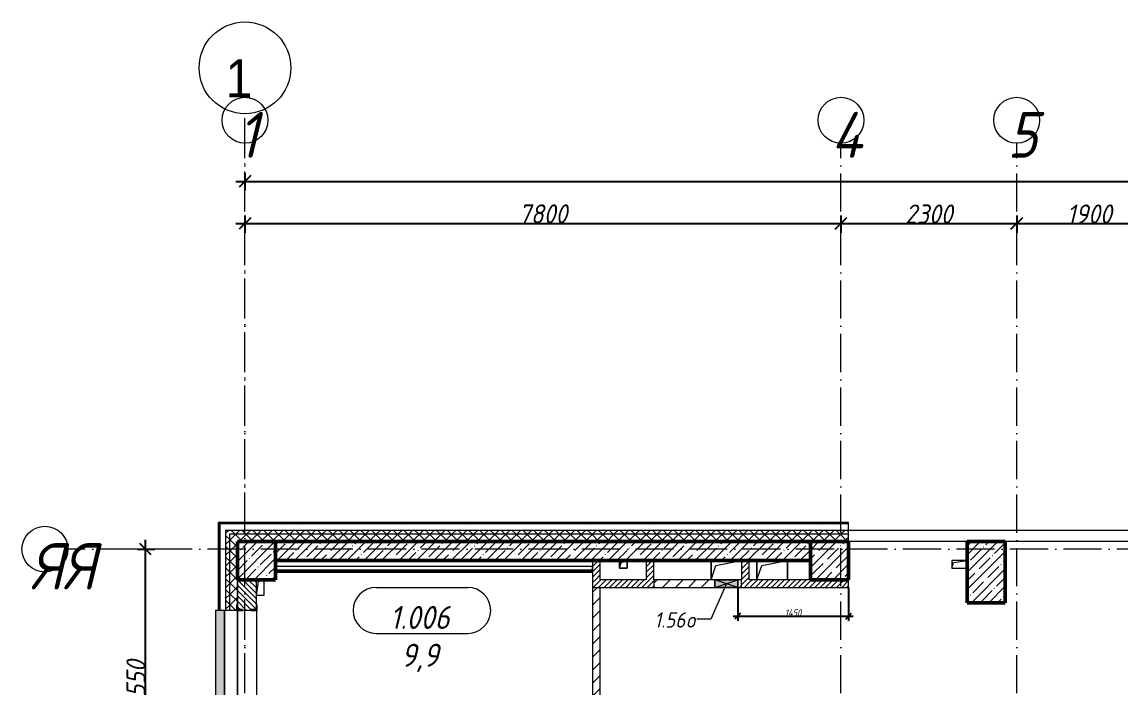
# Model space of a CAD drawing. Header units: millimetres. Extents: x -12989 to 629078, y -109036 to 555275.
# Drawn here: x 507745 to 522116, y 349669 to 358370 of the extents above; entities that cross this region are included whole.
import ezdxf

# ---------------------------------------------------------------- set-up
doc = ezdxf.new("R2010")
doc.units = ezdxf.units.MM
doc.linetypes.add('50_200_ШТРИХ_1Т_ш5_п1_п1_', pattern=[700, 500, -100, 0, -100])
for name, color, linetype, lineweight in [('A-____-____-DIMS', 7, 'Continuous', 9), ('A-DETL-GENF-OTLN', 7, 'Continuous', 9), ('A-FLOR-____-OTLN', 7, 'Continuous', 9), ('A-GENM-____-MCUT', 7, 'Continuous', 25), ('A-GENM-____-OTLN', 7, 'Continuous', 9), ('A-GENM-____-OTLN-1', 7, 'Continuous', 25), ('A-GLAZ-____-IDEN', 7, 'Continuous', 9), ('A-GLAZ-____-OTLN', 7, 'Continuous', 9), ('A-WALL-____-MCUT', 7, 'Continuous', 13), ('A-WALL-____-MCUT-1', 7, 'Continuous', 9), ('A-WALL-____-MCUT-2', 7, 'Continuous', 50), ('A-WALL-____-OTLN', 7, 'Continuous', 9), ('A-WALL-____-PATT-1', 7, 'Continuous', 9), ('A-WALL-FNSH-MCUT-1', 7, 'Continuous', 9), ('S-COLS-____-MCUT', 7, 'Continuous', 50), ('S-COLS-____-OTLN', 7, 'Continuous', 9), ('S-GRID-____-IDEN', 7, 'Continuous', 9), ('S-GRID-____-OTLN-1', 7, '50_200_ШТРИХ_1Т_ш5_п1_п1_', 9), ('Оси-1', 7, 'Continuous', 20), ('Оси-2', 7, '50_200_ШТРИХ_1Т_ш5_п1_п1_', 9)]:
    doc.layers.add(name, color=color, linetype=linetype, lineweight=lineweight)
for name, color, linetype, lineweight, true_color in [('A-AREA-IDEN-1', 7, 'Continuous', 9, 0xaaaaaa), ('A-GLAZ-____-OTLN-1', 7, 'Continuous', 9, 0xc0c0c0), ('Оси-3', 7, '50_200_ШТРИХ_1Т_ш5_п1_п1_', 9, 0xaaaaaa)]:
    doc.layers.add(name, color=color, linetype=linetype, lineweight=lineweight, true_color=true_color)
doc.styles.add('Arial', font='arial.ttf', dxfattribs={"width": 0.9, "height": 500})
doc.styles.add('ISOCPEUR_I', font='isocpeui.ttf', dxfattribs={"width": 0.9, "height": 2.5})
doc.styles.add('ISOCPEUR_I_11', font='isocpeui.ttf', dxfattribs={"width": 0.9, "height": 200})
doc.styles.add('ISOCPEUR_I_7', font='isocpeui.ttf', dxfattribs={"width": 0.9, "height": 90})
doc.styles.add('ISOCPEUR_I_9', font='isocpeui.ttf', dxfattribs={"width": 0.9, "height": 250})
doc.dimstyles.new('ISO-1_8_0_9К_СРЕДНИЙ_Кладочные_2', dxfattribs={"dimscale": 304.8, "dimtxt": 89.638306, "dimasz": 0.246063, "dimexe": 0.19685, "dimexo": 0, "dimgap": 0, "dimtad": 1, "dimdec": 3, "dimrnd": 0.001, "dimdsep": 46, "dimtxsty": 'ISOCPEUR_I_7', "dimblk1": 'OBLIQUE', "dimblk2": 'OBLIQUE', "dimsah": 1, "dimcen": 0.09, "dimdle": 0.19685, "dimazin": 0, "dimtfac": 1, "dimtdec": 4, "dimtix": 1, "dimtmove": 1, "dimatfit": 3, "dimfxl": 1, "dimtvp": 1, "dimtolj": 1, "dimtzin": 0, "dimarcsym": 2})
doc.dimstyles.new('ISO-2_5_0_9К_БОЛЬШОЙ_ОСИ', dxfattribs={"dimscale": 304.8, "dimtxt": 248.995294, "dimasz": 0.492126, "dimexe": 0.393701, "dimexo": 0, "dimgap": 0, "dimtad": 1, "dimdec": 0, "dimzin": 0, "dimdsep": 46, "dimtxsty": 'ISOCPEUR_I_9', "dimblk1": 'OBLIQUE', "dimblk2": 'OBLIQUE', "dimsah": 1, "dimcen": 0.09, "dimdle": 0.393701, "dimazin": 0, "dimtfac": 1, "dimtdec": 4, "dimtix": 1, "dimtmove": 0, "dimatfit": 3, "dimfxl": 1, "dimtvp": 1, "dimtolj": 1, "dimtzin": 0, "dimarcsym": 2})
doc.dimstyles.new('ISO-2_5_0_9К_БОЛЬШОЙ_ОСИ_2', dxfattribs={"dimscale": 304.8, "dimtxt": 248.995294, "dimasz": 0.492126, "dimexe": 0.393701, "dimexo": 0, "dimgap": 0, "dimtad": 1, "dimdec": 0, "dimzin": 0, "dimdsep": 46, "dimtxsty": 'ISOCPEUR_I_9', "dimblk1": 'OBLIQUE', "dimblk2": 'OBLIQUE', "dimsah": 1, "dimcen": 0.09, "dimdle": 0.393701, "dimazin": 0, "dimtfac": 1, "dimtdec": 4, "dimtix": 1, "dimtmove": 2, "dimatfit": 3, "dimfxl": 1, "dimtvp": 1, "dimtolj": 1, "dimtzin": 0, "dimarcsym": 2})
pattern_1 = [(45, (513013.31, 265891.49), (-114.04925, 114.04925), []), (45, (513127.36, 265891.49), (-114.04925, 114.04925), [201.612, -40.322, 3.353, -36.97])]
pattern_2 = [(45, (513013.31, 265891.49), (-84.85281, 84.85281), [])]
pattern_3 = [(45, (513013.31, 265891.49), (-85.53659, 85.53659), []), (45, (513070.34, 265891.49), (-85.53659, 85.53659), [])]
pattern_4 = [(45, (513013.31, 265891.49), (-35.35534, 35.35534), [])]
pattern_5 = [(45, (513013.31, 265891.49), (-70.71068, 70.71068), []), (135, (513013.31, 265891.49), (-70.71068, -70.71068), [])]

# ---------------------------------------------------------------- blocks, each defined once
blk = doc.blocks.new('Ось сетки - Круг_Ø6_00__ISO-2_5_0_9K_-17386508-АИ_План этажа Полы_1')
at = {"layer": 'Оси-1'}
blk.add_circle((0, 0), 3, dxfattribs=at)
blk = doc.blocks.new('BSC_Колонна _Прямоугольная - 500х500-V32-АР1_План отверстий 1 этажа в осях 1-64_Ю-ЯЯ')
at = {"layer": 'S-COLS-____-OTLN'}
h = blk.add_hatch(dxfattribs=at)
h.set_pattern_fill('FP_38', color=256, style=0, pattern_type=2)
h.set_pattern_definition([(45, (2200, -85431.04), (-114.04925, 114.04925), []), (45, (2314.05, -85431.04), (-114.04925, 114.04925), [201.613, -40.323, 3.353, -36.97])])
h.paths.add_polyline_path([(-250, -250), (250, -250), (250, 250), (-250, 250), (-250, 46)], flags=0)
at = {"layer": 'S-COLS-____-MCUT'}
for p, q in [((250, 250), (-250, 250)), ((-250, 250), (-250, -250)), ((250, -250), (250, 250)), ((-250, -250), (250, -250))]:
    blk.add_line(p, q, dxfattribs=at)
blk = doc.blocks.new('BSC_Колонна _Прямоугольная - 500х800-V113-АР1_План отверстий 1 этажа в осях 1-64_Ю-ЯЯ')
at = {"layer": 'S-COLS-____-OTLN'}
h = blk.add_hatch(dxfattribs=at)
h.set_pattern_fill('FP_124', color=256, style=0, pattern_type=2)
h.set_pattern_definition([(45, (-7350, -85281.04), (-114.04925, 114.04925), []), (45, (-7235.95, -85281.04), (-114.04925, 114.04925), [201.613, -40.323, 3.353, -36.97])])
h.paths.add_polyline_path([(-250, -400), (250, -400), (250, 400), (-250, 400)], flags=0)
at = {"layer": 'S-COLS-____-MCUT'}
for p, q in [((250, 400), (-250, 400)), ((-250, 400), (-250, -400)), ((250, -400), (250, 400)), ((-250, -400), (250, -400))]:
    blk.add_line(p, q, dxfattribs=at)
blk = doc.blocks.new('Фахверк_СКБ_Уголок - 250_2700-27497298-АР1_План отверстий 1 этажа в осях 1-64_Ю-ЯЯ')
at = {"layer": 'A-GENM-____-MCUT'}
for p, q in [((200, 181), (125, 181)), ((125, 181), (125, 106)), ((131, 106), (131, 175)), ((131, 175), (200, 175)), ((200, 175), (200, 181)), ((125, 106), (131, 106)), ((131, -6), (125, -6)), ((125, -6), (125, -81)), ((125, -81), (200, -81)), ((131, -75), (131, -6)), ((200, -75), (131, -75)), ((200, -81), (200, -75))]:
    blk.add_line(p, q, dxfattribs=at)
blk = doc.blocks.new('AR_Отверстие прямоугольное _в плите_ - AR_Отверстие прямоугольное _в плите_-30459858-АР1_План отверстий 1 этажа в осях 1-64_Ю-ЯЯ')
at = {"layer": 'A-GENM-____-OTLN'}
for p, q in [((-200, 125), (-200, -125)), ((-200, -125), (-137, 63)), ((-137, 63), (200, 125)), ((200, -125), (200, 125))]:
    blk.add_line(p, q, dxfattribs=at)
blk = doc.blocks.new('AR_Отверстие прямоугольное _в плите_ - AR_Отверстие прямоугольное _в плите_-30459868-АР1_План отверстий 1 этажа в осях 1-64_Ю-ЯЯ')
at = {"layer": 'A-GENM-____-OTLN'}
for p, q in [((-50, 50), (-50, -50)), ((-50, -50), (-25, 25)), ((-25, 25), (50, 50)), ((50, -50), (50, 50)), ((-50, -50), (50, -50))]:
    blk.add_line(p, q, dxfattribs=at)
blk = doc.blocks.new('AR_Отверстие прямоугольное _в плите_ - AR_Отверстие прямоугольное _в плите_-V207-АР1_План отверстий 1 этажа в осях 1-64_Ю-ЯЯ')
at = {"layer": 'A-GENM-____-OTLN'}
for p, q in [((-50, -100), (-25, 75)), ((-25, 75), (50, 100)), ((50, -100), (50, 100)), ((-50, -100), (50, -100))]:
    blk.add_line(p, q, dxfattribs=at)
blk = doc.blocks.new('AR_Отверстие прямоугольное _в плите_ - AR_Отверстие прямоугольное _в плите_-V218-АР1_План отверстий 1 этажа в осях 1-64_Ю-ЯЯ')
at = {"layer": 'A-GENM-____-OTLN'}
for p, q in [((100, 50), (-100, 50)), ((-100, 50), (-100, -50)), ((-100, -50), (-75, 25)), ((-75, 25), (100, 50)), ((-100, -50), (100, -50))]:
    blk.add_line(p, q, dxfattribs=at)
blk = doc.blocks.new('AR_Отверстие прямоугольное _в плите_ - AR_Отверстие прямоугольное _в плите_-V242-АР1_План отверстий 1 этажа в осях 1-64_Ю-ЯЯ')
at = {"layer": 'A-GENM-____-OTLN'}
for p, q in [((-200, 125), (-200, -125)), ((-200, -125), (-137, 63)), ((-137, 63), (200, 125))]:
    blk.add_line(p, q, dxfattribs=at)
blk = doc.blocks.new('Отлив_СКБ - Отлив витража_120_НВФ-31885689-АР1_План отверстий 1 этажа в осях 1-64_Ю-ЯЯ')
at = {"layer": 'A-GLAZ-____-OTLN-1'}
for points in [[(1800, 2), (1800, 120), (0, 120), (0, 2), (750, 2)], [(1800, 0), (1800, 2), (0, 2), (0, 0), (750, 0)]]:
    blk.add_hatch(color=256, dxfattribs=at).paths.add_polyline_path(points, flags=0)
at = {"layer": 'A-GLAZ-____-OTLN'}
for p, q in [((0, 83), (0, 120)), ((1800, 120), (0, 120)), ((0, 2), (1800, 2)), ((1800, 120), (1800, 83)), ((1800, 0), (0, 0))]:
    blk.add_line(p, q, dxfattribs=at)
blk = doc.blocks.new('AR_Отверстие прямоугольное _в стене__БезПР - AR_Отверстие прямоугольное _в стене__БезПР-36789733-АР1_План отверстий 1 этажа в осях 1-64_Ю-ЯЯ')
at = {"layer": 'A-GLAZ-____-OTLN'}
blk.add_hatch(color=256, dxfattribs=at).paths.add_polyline_path([(150, 50), (-150, 50), (-150, -50), (150, -50)], flags=0)
at = {"layer": 'A-DETL-GENF-OTLN'}
for p, q in [((-150, -50), (-150, 50)), ((-150, 50), (150, 50)), ((150, 50), (-150, -50)), ((-150, 50), (150, -50)), ((150, 50), (-150, 50)), ((-150, 50), (-150, -50)), ((150, 50), (150, -50)), ((150, -50), (150, 50)), ((150, -50), (-150, -50)), ((-150, -50), (150, -50))]:
    blk.add_line(p, q, dxfattribs=at)
blk = doc.blocks.new('Ось сетки - Круг_Ø6_00__ISO-2_5_0_9K_-25732049-АР1_План отверстий 1 этажа в осях 1-64_Ю-ЯЯ')
at = {"layer": 'S-GRID-____-IDEN'}
blk.add_circle((0, 0), 3, dxfattribs=at)
blk = doc.blocks.new('_Oblique')
at = {"color": 0, "linetype": 'ByBlock', "lineweight": -2}
blk.add_line((-0.5, -0.5), (0.5, 0.5), dxfattribs=at)
blk = doc.blocks.new('*D5498')
at = {"layer": 'A-____-____-DIMS', "color": 0, "lineweight": -2, "transparency": 16777216}
for p, q in [((509362, 347803), (509362, 351593)), ((509256, 351473), (509482, 351473)), ((509256, 347923), (509482, 347923))]:
    blk.add_line(p, q, dxfattribs=at)
at = {"layer": 'Defpoints', "color": 0, "transparency": 16777216}
for p in [(509256, 351473), (509362, 351473), (509256, 347923)]:
    blk.add_point(p, dxfattribs=at)
at = {"layer": 'A-____-____-DIMS', "color": 0, "lineweight": -2, "transparency": 16777216, "xscale": 150, "yscale": 150, "zscale": 150}
for p, rotation in [((509362, 351473), 90), ((509362, 347923), 270)]:
    blk.add_blockref('_Oblique', p, dxfattribs=dict(at, rotation=rotation))
at = {"layer": 'A-____-____-DIMS', "color": 0, "transparency": 16777216, "insert": (509237, 349698), "char_height": 250, "width": 758.48, "attachment_point": 5, "rotation": 90, "style": 'ISOCPEUR_I_9'}
blk.add_mtext('\\A1;3550', dxfattribs=at)
blk = doc.blocks.new('*D5499')
at = {"layer": 'A-____-____-DIMS', "color": 0, "lineweight": -2, "transparency": 16777216}
for p, q in [((510663, 355838), (510663, 355612)), ((518463, 355838), (518463, 355612)), ((510543, 355732), (518583, 355732))]:
    blk.add_line(p, q, dxfattribs=at)
at = {"layer": 'Defpoints', "color": 0, "transparency": 16777216}
for p in [(510663, 355838), (518463, 355838), (518463, 355732)]:
    blk.add_point(p, dxfattribs=at)
at = {"layer": 'A-____-____-DIMS', "color": 0, "lineweight": -2, "transparency": 16777216, "xscale": 150, "yscale": 150, "zscale": 150, "rotation": 180}
blk.add_blockref('_Oblique', (510663, 355732), dxfattribs=at)
at = {"layer": 'A-____-____-DIMS', "color": 0, "lineweight": -2, "transparency": 16777216, "xscale": 150, "yscale": 150, "zscale": 150}
blk.add_blockref('_Oblique', (518463, 355732), dxfattribs=at)
at = {"layer": 'A-____-____-DIMS', "color": 0, "transparency": 16777216, "insert": (514563, 355859), "char_height": 250, "width": 758.48, "attachment_point": 5, "style": 'ISOCPEUR_I_9'}
blk.add_mtext('\\A1;7800', dxfattribs=at)
blk = doc.blocks.new('*D5500')
at = {"layer": 'A-____-____-DIMS', "color": 0, "lineweight": -2, "transparency": 16777216}
for p, q in [((518463, 355838), (518463, 355612)), ((520763, 355838), (520763, 355612)), ((518343, 355732), (520883, 355732))]:
    blk.add_line(p, q, dxfattribs=at)
at = {"layer": 'Defpoints', "color": 0, "transparency": 16777216}
for p in [(518463, 355838), (520763, 355838), (520763, 355732)]:
    blk.add_point(p, dxfattribs=at)
at = {"layer": 'A-____-____-DIMS', "color": 0, "lineweight": -2, "transparency": 16777216, "xscale": 150, "yscale": 150, "zscale": 150, "rotation": 180}
blk.add_blockref('_Oblique', (518463, 355732), dxfattribs=at)
at = {"layer": 'A-____-____-DIMS', "color": 0, "lineweight": -2, "transparency": 16777216, "xscale": 150, "yscale": 150, "zscale": 150}
blk.add_blockref('_Oblique', (520763, 355732), dxfattribs=at)
at = {"layer": 'A-____-____-DIMS', "color": 0, "transparency": 16777216, "insert": (519613, 355857), "char_height": 250, "width": 758.48, "attachment_point": 5, "style": 'ISOCPEUR_I_9'}
blk.add_mtext('\\A1;2300', dxfattribs=at)
blk = doc.blocks.new('*D5501')
at = {"layer": 'A-____-____-DIMS', "color": 0, "lineweight": -2, "transparency": 16777216}
for p, q in [((520763, 355838), (520763, 355612)), ((522663, 355838), (522663, 355612)), ((520643, 355732), (522783, 355732))]:
    blk.add_line(p, q, dxfattribs=at)
at = {"layer": 'Defpoints', "color": 0, "transparency": 16777216}
for p in [(520763, 355838), (522663, 355838), (522663, 355732)]:
    blk.add_point(p, dxfattribs=at)
at = {"layer": 'A-____-____-DIMS', "color": 0, "lineweight": -2, "transparency": 16777216, "xscale": 150, "yscale": 150, "zscale": 150, "rotation": 180}
blk.add_blockref('_Oblique', (520763, 355732), dxfattribs=at)
at = {"layer": 'A-____-____-DIMS', "color": 0, "lineweight": -2, "transparency": 16777216, "xscale": 150, "yscale": 150, "zscale": 150}
blk.add_blockref('_Oblique', (522663, 355732), dxfattribs=at)
at = {"layer": 'A-____-____-DIMS', "color": 0, "transparency": 16777216, "insert": (521713, 355857), "char_height": 250, "width": 701.02, "attachment_point": 5, "style": 'ISOCPEUR_I_9'}
blk.add_mtext('\\A1;1900', dxfattribs=at)
blk = doc.blocks.new('*D5538')
at = {"layer": 'A-____-____-DIMS', "color": 0, "lineweight": -2, "transparency": 16777216}
for p, q in [((510543, 356284), (561897, 356284)), ((510663, 356390), (510663, 356164)), ((614283, 356284), (562776, 356284)), ((614163, 356390), (614163, 356164))]:
    blk.add_line(p, q, dxfattribs=at)
at = {"layer": 'Defpoints', "color": 0, "transparency": 16777216}
for p in [(510663, 356390), (614163, 356390), (614163, 356284)]:
    blk.add_point(p, dxfattribs=at)
at = {"layer": 'A-____-____-DIMS', "color": 0, "lineweight": -2, "transparency": 16777216, "xscale": 150, "yscale": 150, "zscale": 150, "rotation": 180}
blk.add_blockref('_Oblique', (510663, 356284), dxfattribs=at)
at = {"layer": 'A-____-____-DIMS', "color": 0, "lineweight": -2, "transparency": 16777216, "xscale": 150, "yscale": 150, "zscale": 150}
blk.add_blockref('_Oblique', (614163, 356284), dxfattribs=at)
at = {"layer": 'A-____-____-DIMS', "color": 0, "transparency": 16777216, "insert": (561796, 356611), "char_height": 250, "width": 1080.26, "attachment_point": 1, "line_spacing_factor": 1.149209, "style": 'ISOCPEUR_I_9'}
blk.add_mtext('\\A1;103500', dxfattribs=at)
blk = doc.blocks.new('*D5638')
at = {"layer": 'A-____-____-DIMS', "color": 0, "lineweight": -2, "transparency": 16777216}
for p, q in [((517113, 350973), (517113, 350536)), ((518563, 350973), (518563, 350536)), ((517053, 350596), (518623, 350596))]:
    blk.add_line(p, q, dxfattribs=at)
at = {"layer": 'Defpoints', "color": 0, "transparency": 16777216}
for p in [(517113, 350973), (518563, 350973), (518563, 350596)]:
    blk.add_point(p, dxfattribs=at)
at = {"layer": 'A-____-____-DIMS', "color": 0, "lineweight": -2, "transparency": 16777216, "xscale": 75, "yscale": 75, "zscale": 75, "rotation": 180}
blk.add_blockref('_Oblique', (517113, 350596), dxfattribs=at)
at = {"layer": 'A-____-____-DIMS', "color": 0, "lineweight": -2, "transparency": 16777216, "xscale": 75, "yscale": 75, "zscale": 75}
blk.add_blockref('_Oblique', (518563, 350596), dxfattribs=at)
at = {"layer": 'A-____-____-DIMS', "color": 0, "transparency": 16777216, "insert": (517838, 350641), "char_height": 90, "width": 521.28, "attachment_point": 5, "style": 'ISOCPEUR_I_7'}
blk.add_mtext('\\A1;1450', dxfattribs=at)
blk = doc.blocks.new('AAR_СКБ_Марка_помещения_1_5 ммп - Номер _ Площадь-27962135-АИ_План этажа_Стены_1')
at = {"layer": 'A-AREA-IDEN-1'}
for p, q in [((-2.987, 3), (3.013, 3)), ((-2.987, 0), (3.013, 0))]:
    blk.add_line(p, q, dxfattribs=at)
for centre, start, end in [((-2.987, 1.5), 90, 270), ((3.013, 1.5), 270, 90)]:
    blk.add_arc(centre, 1.5, start, end, dxfattribs=at)

msp = doc.modelspace()

# ---------------------------------------------------------------- hatches: boundary and pattern name
at = {"layer": 'A-WALL-____-PATT-1'}
h = msp.add_hatch(dxfattribs=at)
h.set_pattern_fill('FP_3', color=256, style=0, pattern_type=2)
h.set_pattern_definition(pattern_3)
h.paths.add_polyline_path([(510313.3109, 338672.5335), (510333.3109, 338672.5335), (510333.3109, 339872.5335), (510313.3109, 339872.5335), (510313.3109, 339260.2006)], flags=0)
h.paths.add_polyline_path([(510333.3109, 341672.5335), (510333.3109, 342872.5335), (510313.3109, 342872.5335), (510313.3109, 341672.5335)], flags=0)
h.paths.add_polyline_path([(510333.3109, 344672.5335), (510333.3109, 345872.5335), (510313.3109, 345872.5335), (510313.3109, 344672.5335)], flags=0)
h.paths.add_polyline_path([(510313.3109, 347672.5335), (510333.3109, 347672.5335), (510333.3109, 348872.5335), (510313.3109, 348872.5335)], flags=0)
h.paths.add_polyline_path([(510313.3109, 350672.5335), (510333.3109, 350672.5335), (510333.3109, 351822.5335), (510313.3109, 351822.5335)], flags=0)
h = msp.add_hatch(dxfattribs=at)
h.set_pattern_fill('FP_3', color=256, style=0, pattern_type=2)
h.set_pattern_definition(pattern_3)
h.paths.add_polyline_path([(535793.3109, 351802.5335), (536882.3109, 351802.5335), (536882.3109, 351822.5335), (535793.3109, 351822.5335)], flags=0)
h.paths.add_polyline_path([(534393.3109, 351802.5335), (534393.3109, 351822.5335), (533143.3109, 351822.5335), (533143.3109, 351802.5335), (534207.9102, 351802.5335)], flags=0)
h.paths.add_polyline_path([(531843.3109, 351802.5335), (531843.3109, 351822.5335), (522413.3109, 351822.5335), (522413.3109, 351802.5335), (530672.9088, 351802.5335)], flags=0)
h.paths.add_polyline_path([(518563.3109, 351802.5335), (518563.3109, 351822.5335), (510333.3109, 351822.5335), (510333.3109, 351802.5335), (518300.4042, 351802.5335)], flags=0)
h = msp.add_hatch(dxfattribs=at)
h.set_pattern_fill('FP_1', color=256, style=0, pattern_type=2)
h.set_pattern_definition(pattern_5)
h.paths.add_polyline_path([(510463.3109, 338922.5335), (510463.3109, 339872.5335), (510413.3109, 339872.5335), (510413.3109, 338922.5335)], flags=0)
h.paths.add_polyline_path([(510463.3109, 341672.5335), (510463.3109, 342872.5335), (510413.3109, 342872.5335), (510413.3109, 341672.5335)], flags=0)
h.paths.add_polyline_path([(510413.3109, 344672.5335), (510463.3109, 344672.5335), (510463.3109, 345872.5335), (510413.3109, 345872.5335), (510413.3109, 345718.141)], flags=0)
h.paths.add_polyline_path([(510463.3109, 347672.5335), (510463.3109, 348872.5335), (510413.3109, 348872.5335), (510413.3109, 347672.5335)], flags=0)
h.paths.add_polyline_path([(510413.3109, 350672.5335), (510463.3109, 350672.5335), (510463.3109, 351722.5335), (510413.3109, 351722.5335), (510413.3109, 351368.8389)], flags=0)
h = msp.add_hatch(dxfattribs=at)
h.set_pattern_fill('FP_1', color=256, style=0, pattern_type=2)
h.set_pattern_definition(pattern_5)
h.paths.add_polyline_path([(542813.3109, 351672.5335), (542813.3109, 351722.5335), (541663.3109, 351722.5335), (541663.3109, 351672.5335)], flags=0)
h.paths.add_polyline_path([(545416.3109, 351672.5335), (545416.3109, 351722.5335), (544613.3109, 351722.5335), (544613.3109, 351672.5335), (544812.9142, 351672.5335)], flags=0)
h.paths.add_polyline_path([(539863.3109, 351672.5335), (539863.3109, 351722.5335), (538793.3109, 351722.5335), (538793.3109, 351672.5335)], flags=0)
h.paths.add_polyline_path([(531843.3109, 351672.5335), (531843.3109, 351722.5335), (522413.3109, 351722.5335), (522413.3109, 351672.5335), (530672.9088, 351672.5335)], flags=0)
h.paths.add_polyline_path([(535975.4108, 351672.5335), (536993.3109, 351672.5335), (536993.3109, 351722.5335), (535793.3109, 351722.5335), (535793.3109, 351672.5335)], flags=0)
h.paths.add_polyline_path([(534393.3109, 351672.5335), (534393.3109, 351722.5335), (533143.3109, 351722.5335), (533143.3109, 351672.5335), (534207.9102, 351672.5335)], flags=0)
h.paths.add_polyline_path([(518563.3109, 351672.5335), (518563.3109, 351722.5335), (510463.3109, 351722.5335), (510463.3109, 351672.5335), (518300.4042, 351672.5335)], flags=0)
h = msp.add_hatch(dxfattribs=at)
h.set_pattern_fill('FP_1', color=256, style=0, pattern_type=2)
h.set_pattern_definition(pattern_5)
h.paths.add_polyline_path([(510563.3109, 338922.5335), (510563.3109, 339797.5335), (510557.3109, 339797.5335), (510557.3109, 339872.5335), (510463.3109, 339872.5335), (510463.3109, 338922.5335)], flags=0)
h.paths.add_polyline_path([(510557.3109, 341672.5335), (510557.3109, 341747.5335), (510563.3109, 341747.5335), (510563.3109, 342797.5335), (510557.3109, 342797.5335), (510557.3109, 342872.5335), (510463.3109, 342872.5335), (510463.3109, 341672.5335)], flags=0)
h.paths.add_polyline_path([(510463.3109, 344672.5335), (510557.3109, 344672.5335), (510557.3109, 344747.5335), (510563.3109, 344747.5335), (510563.3109, 345797.5335), (510557.3109, 345797.5335), (510557.3109, 345872.5335), (510463.3109, 345872.5335), (510463.3109, 344678.5335)], flags=0)
h.paths.add_polyline_path([(510563.3109, 347672.5335), (510563.3109, 348797.5335), (510557.3109, 348797.5335), (510557.3109, 348872.5335), (510463.3109, 348872.5335), (510463.3109, 347672.5335)], flags=0)
h.paths.add_polyline_path([(510557.3109, 350672.5335), (510557.3109, 350747.5335), (510563.3109, 350747.5335), (510563.3109, 351672.5335), (510463.3109, 351672.5335), (510463.3109, 350672.5335)], flags=0)
h = msp.add_hatch(dxfattribs=at)
h.set_pattern_fill('FP_1', color=256, style=0, pattern_type=2)
h.set_pattern_definition(pattern_5)
h.paths.add_polyline_path([(545413.3109, 351572.5335), (545416.3109, 351572.5335), (545416.3109, 351672.5335), (544613.3109, 351672.5335), (544613.3109, 351578.5335), (544688.3109, 351578.5335), (544688.3109, 351572.5335), (544812.9142, 351572.5335)], flags=0)
h.paths.add_polyline_path([(542263.3109, 351572.5335), (542738.3109, 351572.5335), (542738.3109, 351578.5335), (542813.3109, 351578.5335), (542813.3109, 351672.5335), (541663.3109, 351672.5335), (541663.3109, 351572.5335)], flags=0)
h.paths.add_polyline_path([(539788.3109, 351572.5335), (539788.3109, 351578.5335), (539863.3109, 351578.5335), (539863.3109, 351672.5335), (538793.3109, 351672.5335), (538793.3109, 351578.5335), (538868.3109, 351578.5335), (538868.3109, 351572.5335)], flags=0)
h.paths.add_polyline_path([(535868.3109, 351572.5335), (536918.3109, 351572.5335), (536918.3109, 351578.5335), (536993.3109, 351578.5335), (536993.3109, 351672.5335), (535793.3109, 351672.5335), (535793.3109, 351578.5335), (535868.3109, 351578.5335)], flags=0)
h.paths.add_polyline_path([(533218.3109, 351572.5335), (534393.3109, 351572.5335), (534393.3109, 351672.5335), (533143.3109, 351672.5335), (533143.3109, 351578.5335), (533218.3109, 351578.5335)], flags=0)
h.paths.add_polyline_path([(531768.3109, 351572.5335), (531768.3109, 351578.5335), (531843.3109, 351578.5335), (531843.3109, 351672.5335), (522413.3109, 351672.5335), (522413.3109, 351572.5335), (531213.3109, 351572.5335)], flags=0)
h.paths.add_polyline_path([(518563.3109, 351572.5335), (518563.3109, 351672.5335), (510563.3109, 351672.5335), (510563.3109, 351572.5335), (518300.4042, 351572.5335)], flags=0)
h = msp.add_hatch(dxfattribs=at)
h.set_pattern_fill('FP_13', color=256, style=0, pattern_type=2)
h.set_pattern_definition(pattern_1)
h.paths.add_polyline_path([(518063.3109, 351322.5335), (518063.3109, 351572.5335), (511063.3109, 351572.5335), (511063.3109, 351322.5335), (516532.9035, 351322.5335)], flags=0)
h = msp.add_hatch(dxfattribs=at)
h.set_pattern_fill('FP_5', color=256, style=0, pattern_type=2)
h.set_pattern_definition(pattern_4)
h.paths.add_polyline_path([(515313.3109, 351072.5335), (515313.3109, 351322.5335), (515213.3109, 351322.5335), (515213.3109, 351072.5335)], flags=0)
h = msp.add_hatch(dxfattribs=at)
h.set_pattern_fill('FP_5', color=256, style=0, pattern_type=2)
h.set_pattern_definition(pattern_4)
h.paths.add_polyline_path([(516013.3109, 350972.5335), (516013.3109, 351322.5335), (515913.3109, 351322.5335), (515913.3109, 350972.5335)], flags=0)
h = msp.add_hatch(dxfattribs=at)
h.set_pattern_fill('FP_5', color=256, style=0, pattern_type=2)
h.set_pattern_definition(pattern_4)
h.paths.add_polyline_path([(517263.3109, 350972.5335), (517263.3109, 351322.5335), (517163.3109, 351322.5335), (517163.3109, 350972.5335)], flags=0)
h = msp.add_hatch(dxfattribs=at)
h.set_pattern_fill('FP_6', color=256, style=0, pattern_type=2)
h.set_pattern_definition([(135, (513013.31, 265891.49), (-35.35534, -35.35534), [])])
h.paths.add_polyline_path([(510813.1869, 348172.5335), (510813.3109, 348172.5335), (510813.3109, 348866.5335), (510744.3109, 348866.5335), (510744.3109, 348872.5335), (510632.3109, 348872.5335), (510632.3109, 348866.5335), (510563.3109, 348866.5335), (510563.3109, 348172.5335)], flags=0)
h.paths.add_polyline_path([(510744.3109, 350672.5335), (510744.3109, 350678.5335), (510813.3109, 350678.5335), (510813.3109, 351072.5335), (510563.3109, 351072.5335), (510563.3109, 350678.5335), (510632.3109, 350678.5335), (510632.3109, 350672.5335)], flags=0)
h = msp.add_hatch(dxfattribs=at)
h.set_pattern_fill('FP_5', color=256, style=0, pattern_type=2)
h.set_pattern_definition(pattern_4)
h.paths.add_polyline_path([(515913.3109, 350972.5335), (515913.3109, 351072.5335), (515213.3109, 351072.5335), (515213.3109, 350972.5335)], flags=0)
h = msp.add_hatch(dxfattribs=at)
h.set_pattern_fill('FP_4', color=256, style=0, pattern_type=2)
h.set_pattern_definition(pattern_2)
h.paths.add_polyline_path([(515213.3109, 346022.5335), (515313.3109, 346022.5335), (515313.3109, 346226.5335), (515305.7109, 346226.5335), (515305.7109, 346268.0335), (515220.9109, 346268.0335), (515220.9109, 346226.5335), (515213.3109, 346226.5335)], flags=0)
h.paths.add_polyline_path([(515220.9109, 347427.0335), (515305.7109, 347427.0335), (515305.7109, 347468.5335), (515313.3109, 347468.5335), (515313.3109, 347976.5335), (515305.7109, 347976.5335), (515305.7109, 348018.0335), (515220.9109, 348018.0335), (515220.9109, 347976.5335), (515213.3109, 347976.5335), (515213.3109, 347468.5335), (515220.9109, 347468.5335)], flags=0)
h.paths.add_polyline_path([(515216.3109, 349175.5335), (515310.3109, 349175.5335), (515310.5331, 349222.5335), (515313.3109, 349222.5335), (515313.3109, 350972.5335), (515213.3109, 350972.5335), (515213.3109, 349222.5335), (515216.3109, 349222.5335)], flags=0)
h = msp.add_hatch(dxfattribs=at)
h.set_pattern_fill('FP_4', color=256, style=0, pattern_type=2)
h.set_pattern_definition(pattern_2)
h.paths.add_polyline_path([(516532.9035, 350972.5335), (516813.3109, 350972.5335), (516813.3109, 351072.5335), (516013.3109, 351072.5335), (516013.3109, 350972.5335)], flags=0)
h.paths.add_polyline_path([(517163.3109, 350972.5335), (517163.3109, 351072.5335), (517113.3109, 351072.5335), (517113.3109, 350972.5335)], flags=0)
h = msp.add_hatch(dxfattribs=at)
h.set_pattern_fill('FP_5', color=256, style=0, pattern_type=2)
h.set_pattern_definition(pattern_4)
h.paths.add_polyline_path([(518563.3109, 350972.5335), (518563.3109, 351072.5335), (517263.3109, 351072.5335), (517263.3109, 350972.5335), (518300.4042, 350972.5335)], flags=0)
at = {"layer": 'S-COLS-____-OTLN'}
h = msp.add_hatch(dxfattribs=at)
h.set_pattern_fill('FP_13', color=256, style=0, pattern_type=2)
h.set_pattern_definition(pattern_1)
h.paths.add_polyline_path([(518563.3109, 351072.5335), (518563.3109, 351572.5335), (518063.3109, 351572.5335), (518063.3109, 351072.5335), (518300.4042, 351072.5335)], flags=0)

# ---------------------------------------------------------------- linework, layer by layer
at = {"layer": 'A-FLOR-____-OTLN'}
for p, q in [((515563.3109, 351222.5335), (515563.3109, 351322.5335)), ((515663.3109, 351322.5335), (515663.3109, 351222.5335)), ((516763.3109, 351072.5335), (516763.3109, 351322.5335)), ((517363.3109, 351072.5335), (517363.3109, 351322.5335)), ((517763.3109, 351322.5335), (517763.3109, 351072.5335)), ((515663.3109, 351222.5335), (515563.3109, 351222.5335))]:
    msp.add_line(p, q, dxfattribs=at)
at = {"layer": 'A-GLAZ-____-IDEN'}
for p, q in [((516963.3109, 351022.5335), (516761.0032, 350558.5399)), ((516761.0032, 350558.5399), (516579.143, 350558.5399))]:
    msp.add_line(p, q, dxfattribs=at)
at = {"layer": 'A-WALL-____-MCUT'}
for p, q in [((510333.3109, 351802.5335), (510333.3109, 350672.5335)), ((510333.3109, 350672.5335), (510333.3109, 351802.5335)), ((518563.3109, 351802.5335), (510333.3109, 351802.5335)), ((518563.3109, 351572.5335), (518563.3109, 351802.5335)), ((518063.3109, 351572.5335), (518563.3109, 351572.5335)), ((515213.3109, 351247.5335), (511063.3109, 351247.5335)), ((515213.3109, 351197.5335), (515213.3109, 351247.5335)), ((515213.3109, 351197.5335), (511063.3109, 351197.5335)), ((510813.3109, 350747.5335), (510813.3109, 351072.5335)), ((510333.3109, 350672.5335), (510557.3109, 350672.5335)), ((510632.3109, 350672.5335), (510744.3109, 350672.5335))]:
    msp.add_line(p, q, dxfattribs=at)
at = {"layer": 'A-WALL-____-MCUT-1'}
for p, q in [((510413.3109, 350672.5335), (510413.3109, 351722.5335)), ((510413.3109, 351722.5335), (518563.3109, 351722.5335)), ((510463.3109, 350672.5335), (510463.3109, 351672.5335)), ((510463.3109, 351672.5335), (518563.3109, 351672.5335)), ((515213.3109, 351185.0335), (511063.3109, 351185.0335)), ((510563.3109, 351072.5335), (510563.3109, 350747.5335)), ((510563.3109, 350747.5335), (510563.3109, 351072.5335)), ((516013.3109, 351072.5335), (516013.3109, 350972.5335)), ((517163.3109, 350972.5335), (517163.3109, 351072.5335))]:
    msp.add_line(p, q, dxfattribs=at)
at = {"layer": 'A-WALL-____-MCUT-2'}
for p, q in [((518063.3109, 351572.5335), (511063.3109, 351572.5335)), ((518063.3109, 351322.5335), (518063.3109, 351572.5335)), ((511063.3109, 351322.5335), (518063.3109, 351322.5335))]:
    msp.add_line(p, q, dxfattribs=at)
at = {"layer": 'A-WALL-____-OTLN'}
for p, q in [((518563.3109, 351722.5335), (522413.3109, 351722.5335)), ((520113.3109, 351572.5335), (518563.3109, 351572.5335)), ((522413.3109, 351572.5335), (520613.3109, 351572.5335)), ((510563.3109, 348872.5335), (510563.3109, 350672.5335)), ((510563.3109, 350672.5335), (510563.3109, 348872.5335)), ((510813.3109, 350672.5335), (510813.3109, 348872.5335))]:
    msp.add_line(p, q, dxfattribs=at)
at = {"layer": 'A-WALL-FNSH-MCUT-1'}
for p, q in [((518563.3109, 351822.5335), (510313.3109, 351822.5335)), ((510313.3109, 351822.5335), (510313.3109, 350672.5335)), ((518563.3109, 351802.5335), (518563.3109, 351822.5335)), ((515213.3109, 351322.5335), (515213.3109, 349222.5335)), ((515313.3109, 351322.5335), (515213.3109, 351322.5335)), ((515313.3109, 351072.5335), (515313.3109, 351322.5335)), ((516013.3109, 351322.5335), (515913.3109, 351322.5335)), ((515913.3109, 351322.5335), (515913.3109, 351072.5335)), ((516013.3109, 351072.5335), (516013.3109, 351322.5335)), ((517163.3109, 351322.5335), (517163.3109, 351072.5335)), ((517263.3109, 351072.5335), (517263.3109, 351322.5335)), ((511063.3109, 351172.5335), (515213.3109, 351172.5335)), ((515213.3109, 350972.5335), (516813.3109, 350972.5335)), ((515913.3109, 351072.5335), (515313.3109, 351072.5335)), ((515313.3109, 349222.5335), (515313.3109, 350972.5335)), ((516813.3109, 351072.5335), (516013.3109, 351072.5335)), ((517163.3109, 351072.5335), (517113.3109, 351072.5335)), ((517113.3109, 350972.5335), (518563.3109, 350972.5335)), ((518563.3109, 351072.5335), (517263.3109, 351072.5335)), ((518563.3109, 350972.5335), (518563.3109, 351072.5335)), ((510313.3109, 350672.5335), (510333.3109, 350672.5335))]:
    msp.add_line(p, q, dxfattribs=at)
at = {"layer": 'S-COLS-____-MCUT'}
for p, q in [((518563.3109, 351572.5335), (518063.3109, 351572.5335)), ((518063.3109, 351572.5335), (518063.3109, 351072.5335)), ((518563.3109, 351072.5335), (518563.3109, 351572.5335)), ((518063.3109, 351072.5335), (518563.3109, 351072.5335))]:
    msp.add_line(p, q, dxfattribs=at)
at = {"layer": 'S-GRID-____-OTLN-1'}
for p, q in [((510663.3109, 318783.0794), (510663.3109, 356784.3429)), ((518463.3109, 318783.0794), (518463.3109, 356784.3429)), ((520763.3109, 318783.0794), (520763.3109, 356784.3429)), ((617087.7175, 351472.5335), (508344.5407, 351472.5335))]:
    msp.add_line(p, q, dxfattribs=at)
at = {"layer": 'Оси-3'}
msp.add_line((510663.3109, 259999.1118), (510663.3109, 357169.785), dxfattribs=at)

# ---------------------------------------------------------------- block references
at = {"layer": 'A-AREA-IDEN-1', "xscale": 199.9999999999999, "yscale": 199.9999999999999, "zscale": 199.9999999999999}
msp.add_blockref('AAR_СКБ_Марка_помещения_1_5 ммп - Номер _ Площадь-27962135-АИ_План этажа_Стены_1', (512976.2948, 350370.7305), dxfattribs=at)
at = {"layer": 'A-GENM-____-OTLN'}
for name, p in [('AR_Отверстие прямоугольное _в плите_ - AR_Отверстие прямоугольное _в плите_-30459868-АР1_План отверстий 1 этажа в осях 1-64_Ю-ЯЯ', (515613.3109, 351272.5335)), ('AR_Отверстие прямоугольное _в плите_ - AR_Отверстие прямоугольное _в плите_-V242-АР1_План отверстий 1 этажа в осях 1-64_Ю-ЯЯ', (516963.3109, 351197.5335)), ('AR_Отверстие прямоугольное _в плите_ - AR_Отверстие прямоугольное _в плите_-30459858-АР1_План отверстий 1 этажа в осях 1-64_Ю-ЯЯ', (517563.3109, 351197.5335)), ('AR_Отверстие прямоугольное _в плите_ - AR_Отверстие прямоугольное _в плите_-V218-АР1_План отверстий 1 этажа в осях 1-64_Ю-ЯЯ', (520013.3109, 351272.5335)), ('AR_Отверстие прямоугольное _в плите_ - AR_Отверстие прямоугольное _в плите_-V207-АР1_План отверстий 1 этажа в осях 1-64_Ю-ЯЯ', (510863.3109, 350972.5335))]:
    msp.add_blockref(name, p, dxfattribs=at)
at = {"layer": 'A-GENM-____-OTLN-1', "rotation": 89.99999999999991}
msp.add_blockref('Фахверк_СКБ_Уголок - 250_2700-27497298-АР1_План отверстий 1 этажа в осях 1-64_Ю-ЯЯ', (510738.3109, 350547.5335), dxfattribs=at)
at = {"layer": 'A-GLAZ-____-OTLN'}
for name, p, rotation in [('AR_Отверстие прямоугольное _в стене__БезПР - AR_Отверстие прямоугольное _в стене__БезПР-36789733-АР1_План отверстий 1 этажа в осях 1-64_Ю-ЯЯ', (516963.3109, 351022.5335), 180), ('Отлив_СКБ - Отлив витража_120_НВФ-31885689-АР1_План отверстий 1 этажа в осях 1-64_Ю-ЯЯ', (510396.3109, 348872.5335), 90)]:
    msp.add_blockref(name, p, dxfattribs=dict(at, rotation=rotation))
at = {"layer": 'S-COLS-____-OTLN'}
for name, p in [('BSC_Колонна _Прямоугольная - 500х500-V32-АР1_План отверстий 1 этажа в осях 1-64_Ю-ЯЯ', (510813.3109, 351322.5335)), ('BSC_Колонна _Прямоугольная - 500х800-V113-АР1_План отверстий 1 этажа в осях 1-64_Ю-ЯЯ', (520363.3109, 351172.5335))]:
    msp.add_blockref(name, p, dxfattribs=at)
at = {"layer": 'S-GRID-____-IDEN', "xscale": 99.99999999999993, "yscale": 99.99999999999993, "zscale": 99.99999999999993}
for p in [(510663.3109, 357084.3429), (518463.3109, 357084.3429), (520763.3109, 357084.3429)]:
    msp.add_blockref('Ось сетки - Круг_Ø6_00__ISO-2_5_0_9K_-25732049-АР1_План отверстий 1 этажа в осях 1-64_Ю-ЯЯ', p, dxfattribs=at)
at = {"layer": 'S-GRID-____-IDEN', "xscale": 99.99999999999993, "yscale": 99.99999999999993, "zscale": 99.99999999999993, "rotation": 89.9999999999998}
msp.add_blockref('Ось сетки - Круг_Ø6_00__ISO-2_5_0_9K_-25732049-АР1_План отверстий 1 этажа в осях 1-64_Ю-ЯЯ', (508044.5407, 351472.5335), dxfattribs=at)
at = {"layer": 'Оси-1', "xscale": 199.9999999999999, "yscale": 199.9999999999999, "zscale": 199.9999999999999}
msp.add_blockref('Ось сетки - Круг_Ø6_00__ISO-2_5_0_9K_-17386508-АИ_План этажа Полы_1', (510663.3109, 357769.785), dxfattribs=at)

# ---------------------------------------------------------------- texts
at = {"layer": 'A-AREA-IDEN-1', "char_height": 300, "attachment_point": 8, "line_spacing_factor": 1.139951, "style": 'ISOCPEUR_I'}
for s, insert, width in [('\\pxqc,t8.46667,16.93333,25.4,33.86667,42.33333,50.8,59.26667,67.73333,76.2,84.66667,93.13333,101.6,110.06667,118.53333,127,135.46667,143.93333,152.4,160.86667,169.33333,177.8,186.26667,194.73333,203.2,211.66667,220.13333,228.6,237.06667,245.53333,254,262.46667,270.93333;{1.006}', (512950.8657, 350429.0604), 900), ('\\pxqc,t8.46667,16.93333,25.4,33.86667,42.33333,50.8,59.26667,67.73333,76.2,84.66667,93.13333,101.6,110.06667,118.53333,127,135.46667,143.93333,152.4,160.86667,169.33333,177.8,186.26667,194.73333,203.2,211.66667,220.13333,228.6,237.06667,245.53333,254,262.46667,270.93333;{9,9}', (512951.8657, 349865.1124), 542)]:
    msp.add_mtext(s, dxfattribs=dict(at, insert=insert, width=width))
at = {"layer": 'A-GLAZ-____-IDEN', "char_height": 200, "attachment_point": 1, "style": 'ISOCPEUR_I_11'}
for s, insert, width in [('1.56', (516019.6914, 350646.1544), 505.063125), ('\\fISOCPEUR|b0|i1|c204|p34|;\\W.9;о', (516436.4102, 350646.1544), 158.734125)]:
    msp.add_mtext(s, dxfattribs=dict(at, insert=insert, width=width))
at = {"layer": 'S-GRID-____-IDEN', "char_height": 600, "attachment_point": 1, "style": 'ISOCPEUR_I_9'}
for s, insert, width in [('\\fISOCPEUR|b0|i1|c204|p34|;\\W.9;1', (510565.4826, 357193.1176), 144.30375), ('\\fISOCPEUR|b0|i1|c204|p34|;\\W.9;4', (518332.6326, 357193.1176), 223.670812), ('\\fISOCPEUR|b0|i1|c204|p34|;\\W.9;5', (520641.6326, 357193.1176), 202.02525), ('ЯЯ', (507859.4702, 351548.6094), 447.341625)]:
    msp.add_mtext(s, dxfattribs=dict(at, insert=insert, width=width))
at = {"layer": 'Оси-2', "insert": (510586.4543, 357632.3024), "char_height": 500, "width": 358.2, "attachment_point": 5, "line_spacing_factor": 0.936439, "style": 'Arial'}
msp.add_mtext('\\pxqc,t4.572,9.144,13.716,18.288,22.86,27.432,32.004,36.576,41.148,45.72,50.292,54.864,59.436,64.008,68.58,73.152,77.724,82.296,86.868,91.44,96.012,100.584,105.156,109.728,114.3,118.872,123.444,128.016,132.588,137.16,141.732,146.304;{1}', dxfattribs=at)

# ---------------------------------------------------------------- dimensions: what is measured, and where the dimension line sits
at = {"layer": 'A-____-____-DIMS'}
dim = msp.add_linear_dim(base=(614163.3109, 356284.1601), p1=(510663.3109, 356390.2261), p2=(614163.3109, 356390.2261), dimstyle='ISO-2_5_0_9К_БОЛЬШОЙ_ОСИ_2', override={"dimpost": '<>', "dimfxl": 103500}, dxfattribs=at)
dim.commit()
dim.dimension.update_dxf_attribs({"geometry": '*D5538', "text_midpoint": (562336.1611, 356444.1074), "dimtype": 160})
for base, p1, p2, dimstyle, override, picture, middle in [((518463.3109, 355731.9408), (510663.3109, 355838.0069), (518463.3109, 355838.0069), 'ISO-2_5_0_9К_БОЛЬШОЙ_ОСИ', {"dimpost": '<>', "dimfxl": 7800}, '*D5499', (514563.3109, 355858.5507)), ((520763.3109, 355731.9408), (518463.3109, 355838.0069), (520763.3109, 355838.0069), 'ISO-2_5_0_9К_БОЛЬШОЙ_ОСИ', {"dimpost": '<>', "dimfxl": 2300}, '*D5500', (519613.3109, 355856.9408)), ((522663.3109, 355731.9408), (520763.3109, 355838.0069), (522663.3109, 355838.0069), 'ISO-2_5_0_9К_БОЛЬШОЙ_ОСИ', {"dimpost": '<>', "dimfxl": 1900}, '*D5501', (521713.3109, 355856.9408)), ((518563.3109, 350596.3442), (517113.3109, 350972.5335), (518563.3109, 350972.5335), 'ISO-1_8_0_9К_СРЕДНИЙ_Кладочные_2', {"dimpost": '<>', "dimfxl": 1450}, '*D5638', (517838.3109, 350641.3442))]:
    dim = msp.add_linear_dim(base=base, p1=p1, p2=p2, dimstyle=dimstyle, override=override, dxfattribs=at)
    dim.commit()
    dim.dimension.update_dxf_attribs({"geometry": picture, "text_midpoint": middle})
dim = msp.add_linear_dim(base=(509361.9153, 351472.5335), p1=(509255.8493, 347922.5335), p2=(509255.8493, 351472.5335), angle=90, dimstyle='ISO-2_5_0_9К_БОЛЬШОЙ_ОСИ', override={"dimpost": '<>', "dimfxl": 3550}, dxfattribs=at)
dim.commit()
dim.dimension.update_dxf_attribs({"geometry": '*D5498', "text_midpoint": (509236.9153, 349697.5335)})

doc.saveas('drawing.dxf')
